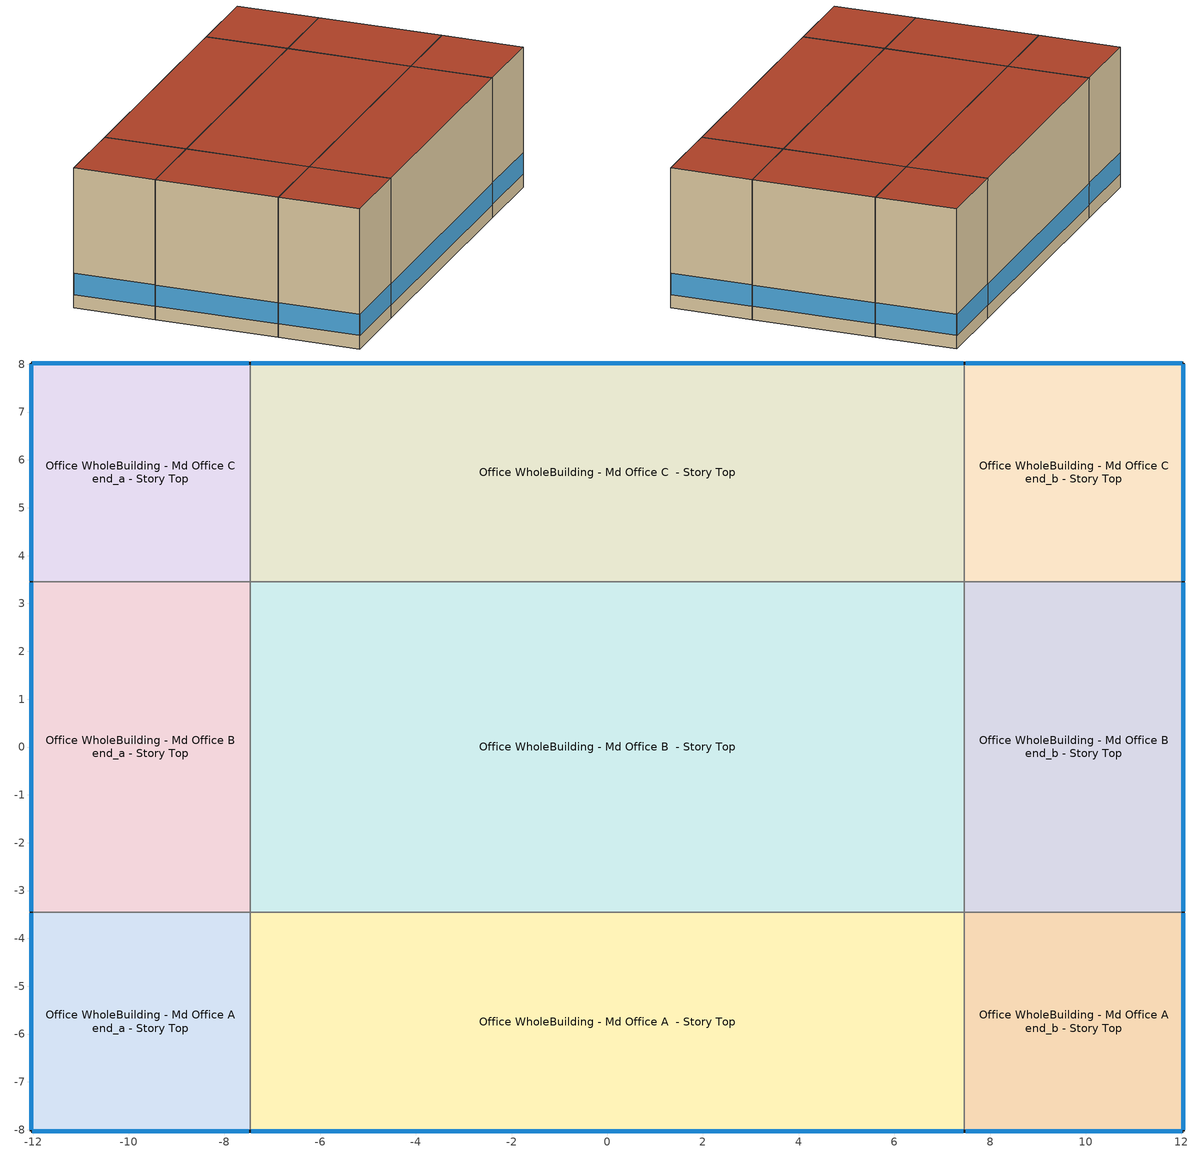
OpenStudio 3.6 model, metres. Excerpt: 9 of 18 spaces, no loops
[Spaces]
Office WholeBuilding - Md Office A end_a - Story Top
 floor to Office WholeBuilding - Md Office A end_a - Story Ground: -7.47,-3.45 -7.47,-8.03 -12.04,-8.03 -12.04,-3.45 z7.92
 wall outside: -12.04,-3.45 -12.04,-8.03 -7.47,-8.03 z7.92:15.85
 wall to Office WholeBuilding - Md Office B end_a - Story Top: -7.47,-3.45 -12.04,-3.45 z7.92:15.85
 wall to Office WholeBuilding - Md Office A  - Story Top: -7.47,-8.03 -7.47,-3.45 z7.92:15.85
 window: -12.04,-3.48 -12.04,-8 / -12.01,-8.03 -7.49,-8.03 z8.69:9.89
 roof outside: -7.47,-8.03 -7.47,-3.45 -12.04,-3.45 -12.04,-8.03 z15.85
Office WholeBuilding - Md Office B end_a - Story Top
 floor to Office WholeBuilding - Md Office B end_a - Story Ground: -7.47,3.45 -7.47,-3.45 -12.04,-3.45 -12.04,3.45 z7.92
 wall outside: -12.04,3.45 -12.04,-3.45 z7.92:15.85
 wall to Office WholeBuilding - Md Office C end_a - Story Top: -7.47,3.45 -12.04,3.45 z7.92:15.85
 wall to Office WholeBuilding - Md Office B  - Story Top: -7.47,-3.45 -7.47,3.45 z7.92:15.85
 window: -12.04,3.43 -12.04,-3.43 z8.69:9.88
 roof outside: -7.47,-3.45 -7.47,3.45 -12.04,3.45 -12.04,-3.45 z15.85
Office WholeBuilding - Md Office C end_a - Story Top
 floor to Office WholeBuilding - Md Office C end_a - Story Ground: -7.47,8.03 -7.47,3.45 -12.04,3.45 -12.04,8.03 z7.92
 wall outside: -7.47,8.03 -12.04,8.03 -12.04,3.45 z7.92:15.85
 wall to Office WholeBuilding - Md Office C  - Story Top: -7.47,3.45 -7.47,8.03 z7.92:15.85
 window: -12.04,8 -12.04,3.48 / -7.49,8.03 -12.01,8.03 z8.69:9.89
 roof outside: -7.47,3.45 -7.47,8.03 -12.04,8.03 -12.04,3.45 z15.85
Office WholeBuilding - Md Office A  - Story Top
 floor to Office WholeBuilding - Md Office A  - Story Ground: 7.47,-3.45 7.47,-8.03 -7.47,-8.03 -7.47,-3.45 z7.92
 wall outside: -7.47,-8.03 7.47,-8.03 z7.92:15.85
 wall to Office WholeBuilding - Md Office B  - Story Top: 7.47,-3.45 -7.47,-3.45 z7.92:15.85
 wall to Office WholeBuilding - Md Office A end_b - Story Top: 7.47,-8.03 7.47,-3.45 z7.92:15.85
 window: -7.44,-8.03 7.44,-8.03 z8.69:9.88
 roof outside: 7.47,-8.03 7.47,-3.45 -7.47,-3.45 -7.47,-8.03 z15.85
Office WholeBuilding - Md Office B  - Story Top
 floor to Office WholeBuilding - Md Office B  - Story Ground: 7.47,3.45 7.47,-3.45 -7.47,-3.45 -7.47,3.45 z7.92
 wall to Office WholeBuilding - Md Office C  - Story Top: 7.47,3.45 -7.47,3.45 z7.92:15.85
 wall to Office WholeBuilding - Md Office B end_b - Story Top: 7.47,-3.45 7.47,3.45 z7.92:15.85
 roof outside: 7.47,-3.45 7.47,3.45 -7.47,3.45 -7.47,-3.45 z15.85
Office WholeBuilding - Md Office C  - Story Top
 floor to Office WholeBuilding - Md Office C  - Story Ground: 7.47,8.03 7.47,3.45 -7.47,3.45 -7.47,8.03 z7.92
 wall outside: 7.47,8.03 -7.47,8.03 z7.92:15.85
 wall to Office WholeBuilding - Md Office C end_b - Story Top: 7.47,3.45 7.47,8.03 z7.92:15.85
 window: 7.44,8.03 -7.44,8.03 z8.69:9.88
 roof outside: 7.47,3.45 7.47,8.03 -7.47,8.03 -7.47,3.45 z15.85
Office WholeBuilding - Md Office A end_b - Story Top
 floor to Office WholeBuilding - Md Office A end_b - Story Ground: 12.04,-3.45 12.04,-8.03 7.47,-8.03 7.47,-3.45 z7.92
 wall outside: 7.47,-8.03 12.04,-8.03 12.04,-3.45 z7.92:15.85
 wall to Office WholeBuilding - Md Office B end_b - Story Top: 12.04,-3.45 7.47,-3.45 z7.92:15.85
 window: 12.04,-8 12.04,-3.48 / 7.49,-8.03 12.01,-8.03 z8.69:9.89
 roof outside: 12.04,-8.03 12.04,-3.45 7.47,-3.45 7.47,-8.03 z15.85
Office WholeBuilding - Md Office B end_b - Story Top
 floor to Office WholeBuilding - Md Office B end_b - Story Ground: 12.04,3.45 12.04,-3.45 7.47,-3.45 7.47,3.45 z7.92
 wall outside: 12.04,-3.45 12.04,3.45 z7.92:15.85
 wall to Office WholeBuilding - Md Office C end_b - Story Top: 12.04,3.45 7.47,3.45 z7.92:15.85
 window: 12.04,-3.43 12.04,3.43 z8.69:9.88
 roof outside: 12.04,-3.45 12.04,3.45 7.47,3.45 7.47,-3.45 z15.85
Office WholeBuilding - Md Office C end_b - Story Top
 floor to Office WholeBuilding - Md Office C end_b - Story Ground: 12.04,8.03 12.04,3.45 7.47,3.45 7.47,8.03 z7.92
 wall outside: 12.04,3.45 12.04,8.03 7.47,8.03 z7.92:15.85
 window: 12.01,8.03 7.49,8.03 / 12.04,3.48 12.04,8 z8.69:9.89
 roof outside: 12.04,3.45 12.04,8.03 7.47,8.03 7.47,3.45 z15.85
[Schedule:Day]
Clothing Schedule Summer Clothes: 24, 0, 0.5
OfficeMedium BLDG_OCC_SCH Wkdy Day: Yes, 0, 10, 0.166667, 0, 20, 0.133333, 0, 30, 0.1, 3, 0, 0.1, 3, 10, 0.0958333, 3, 20, 0.0916667, 3, 30, 0.0875, 3, 40, 0.0833333, 3, 50, 0.0791667, 4, 0, 0.075, 4, 10, 0.0708333, 4, 20, 0.0666667, 4, 30, 0.0625, 4, 40, 0.0583333, 4, 50, 0.0541667, 5, 0, 0.05, 5, 10, 0.0493056, 5, 20, 0.0486111, 5, 30, 0.0479167, 5, 40, 0.0472222, 5, 50, 0.0465278, 6, 0, 0.0458333, 6, 10, 0.0451389, 6, 20, 0.0444444, 6, 30, 0.04375, 6, 40, 0.0430556, 6, 50, 0.0423611, 7, 0, 0.0416667, 7, 10, 0.0409722, 7, 20, 0.0402778, 7, 30, 0.0395833, 7, 40, 0.0388889, 7, 50, 0.0381944, 8, 0, 0.0375, 8, 10, 0.0368056, 8, 20, 0.0361111, 8, 30, 0.0354167, 8, 40, 0.0347222, 8, 50, 0.0340278, 9, 0, 0.0333333, 9, 10, 0.0326389, 9, 20, 0.0319444, 9, 30, 0.03125, 9, 39, 0.0305556, 9, 49, 0.0298611, 9, 59, 0.0291667, 10, 9, 0.0284722, 10, 19, 0.0277778, 10, 29, 0.0270833, 10, 39, 0.0263889, 10, 49, 0.0256944, 10, 59, 0.025, 11, 9, 0.0243056, 11, 19, 0.0236111, 11, 29, 0.0229167, 11, 39, 0.0222222, 11, 49, 0.0215278, 11, 59, 0.0208333, 12, 9, 0.0201389, 12, 19, 0.0194444, 12, 29, 0.01875, 12, 39, 0.0180556, 12, 49, 0.0173611, 12, 59, 0.0166667, 13, 9, 0.0159722, 13, 19, 0.0152778, 13, 29, 0.0145833, 13, 39, 0.0138889, 13, 49, 0.0131944, 13, 59, 0.0125, 14, 9, 0.0118056, 14, 19, 0.0111111, 14, 29, 0.0104167, 14, 39, 0.00972222, 14, 49, 0.00902778, 14, 59, 0.00833333, 15, 9, 0.00763889, 15, 19, 0.00694444, 15, 29, 0.00625, 15, 39, 0.00555556, 15, 49, 0.00486111, 15, 59, 0.00416667, 16, 9, 0.00347222, 16, 19, 0.00277778, 16, 29, 0.00208333, 16, 39, 0.00138889, 16, 49, 0.000694444, 16, 59, 4.44089e-16, 17, 0, 0, 21, 30, 0, 21, 40, 0.158333, 21, 50, 0.316667, 22, 0, 0.475, 22, 10, 0.633333, 22, 20, 0.791667, 22, 30, 0.95, 22, 40, 0.841667, 22, 50, 0.733333, 23, 0, 0.625, 23, 10, 0.516667, 23, 20, 0.408333, 23, 30, 0.3, 23, 40, 0.266667, 23, 50, 0.233333, 24, 0, 0.2
OfficeMedium BLDG_LIGHT_SCH_2013 Sat Day: Yes, 5, 0, 0.05, 5, 10, 0.0530194, 5, 20, 0.0560388, 5, 30, 0.0590581, 5, 40, 0.0620775, 5, 50, 0.0650969, 6, 0, 0.0681163, 6, 10, 0.0711357, 6, 20, 0.074155, 6, 30, 0.0771744, 6, 40, 0.0801938, 6, 50, 0.0832132, 7, 0, 0.0862326, 7, 10, 0.100605, 7, 20, 0.114977, 7, 30, 0.129349, 7, 40, 0.143721, 7, 50, 0.158093, 8, 0, 0.172465, 8, 10, 0.186837, 8, 20, 0.201209, 8, 30, 0.215581, 8, 39, 0.229953, 8, 49, 0.244326, 8, 59, 0.258698, 9, 0, 0.258698, 10, 0, 0.258698, 10, 9, 0.253308, 10, 19, 0.247919, 10, 29, 0.242529, 10, 39, 0.23714, 10, 49, 0.23175, 10, 59, 0.22636, 11, 9, 0.220971, 11, 19, 0.215581, 11, 29, 0.210192, 11, 39, 0.204802, 11, 49, 0.199413, 11, 59, 0.194023, 12, 9, 0.188634, 12, 19, 0.183244, 12, 29, 0.177855, 12, 39, 0.172465, 12, 49, 0.167076, 12, 59, 0.161686, 13, 9, 0.156297, 13, 19, 0.150907, 13, 29, 0.145517, 13, 39, 0.140128, 13, 49, 0.134738, 13, 59, 0.129349, 14, 0, 0.129349, 16, 0, 0.129349, 16, 10, 0.122163, 16, 20, 0.114977, 16, 30, 0.107791, 16, 40, 0.100605, 16, 50, 0.0934186, 17, 0, 0.0862326, 17, 10, 0.0790465, 17, 20, 0.0718605, 17, 30, 0.0646744, 17, 40, 0.0574884, 17, 50, 0.0503023, 18, 0, 0.0431163, 18, 10, 0.0436899, 18, 20, 0.0442636, 18, 30, 0.0448372, 18, 40, 0.0454109, 18, 50, 0.0459845, 19, 0, 0.0465581, 19, 10, 0.0471318, 19, 20, 0.0477054, 19, 30, 0.0482791, 19, 40, 0.0488527, 19, 50, 0.0494264, 20, 0, 0.05, 24, 0, 0.05
OfficeMedium BLDG_LIGHT_SCH_2013 Sun Day: Yes, 6, 0, 0.05, 18, 0, 0.0431163, 24, 0, 0.05
OfficeMedium BLDG_EQUIP_SCH_2013 Sat Day: Yes, 5, 0, 0.230755, 5, 10, 0.243295, 5, 20, 0.255835, 5, 30, 0.268375, 5, 40, 0.280915, 5, 50, 0.293455, 6, 0, 0.305995, 6, 10, 0.318535, 6, 20, 0.331075, 6, 30, 0.343615, 6, 40, 0.356155, 6, 50, 0.368695, 7, 0, 0.381235, 7, 10, 0.389177, 7, 20, 0.39712, 7, 30, 0.405062, 7, 40, 0.413004, 7, 50, 0.420947, 8, 0, 0.428889, 8, 10, 0.436832, 8, 20, 0.444774, 8, 30, 0.452716, 8, 39, 0.460659, 8, 49, 0.468601, 8, 59, 0.476543, 9, 0, 0.476543, 10, 0, 0.476543, 10, 9, 0.470587, 10, 19, 0.46463, 10, 29, 0.458673, 10, 39, 0.452716, 10, 49, 0.44676, 10, 59, 0.440803, 11, 9, 0.434846, 11, 19, 0.428889, 11, 29, 0.422932, 11, 39, 0.416976, 11, 49, 0.411019, 11, 59, 0.405062, 12, 9, 0.399105, 12, 19, 0.393148, 12, 29, 0.387192, 12, 39, 0.381235, 12, 49, 0.375278, 12, 59, 0.369321, 13, 9, 0.363364, 13, 19, 0.357408, 13, 29, 0.351451, 13, 39, 0.345494, 13, 49, 0.339537, 13, 59, 0.33358, 14, 0, 0.33358, 16, 0, 0.33358, 16, 10, 0.329609, 16, 20, 0.325638, 16, 30, 0.321667, 16, 40, 0.317696, 16, 50, 0.313724, 17, 0, 0.309753, 17, 10, 0.305782, 17, 20, 0.301811, 17, 30, 0.29784, 17, 40, 0.293868, 17, 50, 0.289897, 18, 0, 0.285926, 18, 10, 0.281329, 18, 20, 0.276731, 18, 30, 0.272133, 18, 40, 0.267536, 18, 50, 0.262938, 19, 0, 0.258341, 19, 10, 0.253743, 19, 20, 0.249146, 19, 30, 0.244548, 19, 40, 0.239951, 19, 50, 0.235353, 20, 0, 0.230755, 24, 0, 0.230755
OfficeMedium BLDG_EQUIP_SCH_2013 Sun Day: Yes, 6, 0, 0.230755, 18, 0, 0.288107, 24, 0, 0.230755
OfficeMedium INFIL_SCH_PNNL SmrDsn|Wkdy Day: 6, 0, 1, 22, 0, 0.25, 24, 0, 1
OfficeMedium INFIL_SCH_PNNL WntrDsn|Sat Day: 6, 0, 1, 18, 0, 0.25, 24, 0, 1
autogen OfficeMedium ACTIVITY_SCH 0_day_sch; autogen OfficeMedium ACTIVITY_SCH 1_day_sch: Yes, 24, 0, 120
Schedule Day 1: 5, 0, 0.0402661, 6, 0, 0.170751, 7, 0, 0.297577, 8, 0, 0.529279, 11, 0, 0.960977, 12, 0, 0.78659, 13, 0, 0.602448, 16, 0, 0.959757, 17, 0, 0.428062, 18, 0, 0.201238, 24, 0, 0.0414856
